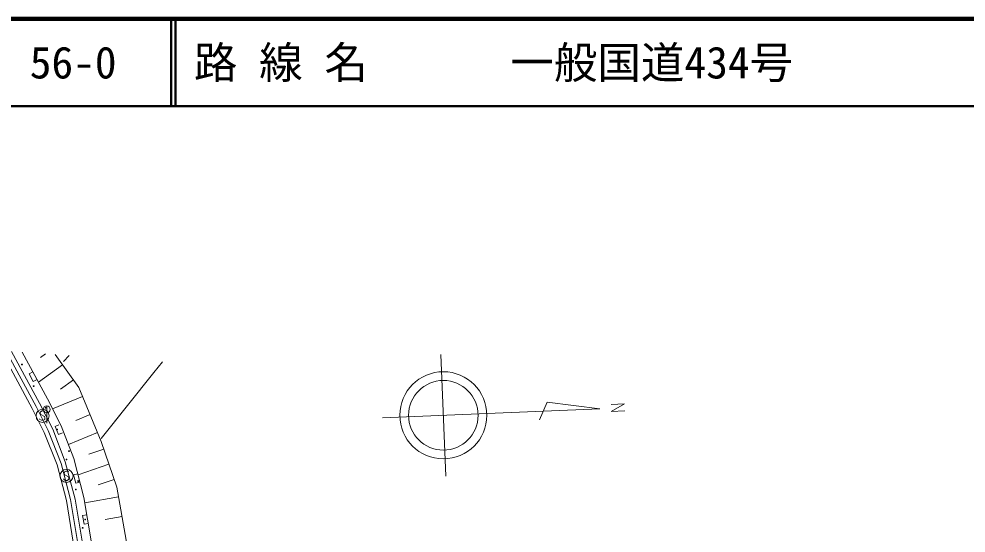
# Model space of a CAD drawing. Units: millimetres, scale not verified. Extents: x 40000 to 680000, y 20000 to 380000.
# Drawn here: x 160282 to 269083, y 320987 to 380000 of the extents above; entities that cross this region are included whole.
import ezdxf
from ezdxf.enums import TextEntityAlignment as Align

# ---------------------------------------------------------------- set-up
doc = ezdxf.new("R2010")
doc.units = ezdxf.units.MM
doc.header["$LTSCALE"] = 1000
for name, color, linetype, lineweight in [('M-BGD', 7, 'Continuous', 13), ('M-STR-HTXT', 7, 'Continuous', 13), ('M-TTL', 2, 'Continuous', 140), ('M-TTL-LINE', 7, 'Continuous', 50)]:
    doc.layers.add(name, color=color, linetype=linetype, lineweight=lineweight)
doc.layers.add('M-TTL-TXT', color=7, linetype='Continuous')
doc.styles.add('ＭＳ ゴシック', font='')
doc.styles.get('ＭＳ ゴシック').set_extended_font_data('MS Gothic')

msp = doc.modelspace()

# ---------------------------------------------------------------- linework, layer by layer
at = {"layer": 'M-BGD'}
for p, q in [((161803, 335297), (158230, 341913)), ((158821, 341872), (162247, 335527)), ((159430, 341830), (162654, 335906)), ((160658, 341746), (163580, 336377)), ((163346, 341561), (162756, 341135)), ((167168, 337695), (164429, 341487)), ((165410, 340698), (166055, 341376)), ((175765, 339414), (176786, 340639)), ((161880, 339501), (161441, 339262)), ((165281, 340308), (162524, 338317)), ((161441, 339262), (161919, 338383)), ((161919, 338383), (162358, 338622)), ((166539, 338566), (165049, 337490)), ((169746, 331833), (175765, 339414)), ((169727, 331500), (167168, 337695)), ((169746, 331833), (174296, 337533)), ((163580, 336377), (165136, 333280)), ((167594, 336663), (164152, 335240)), ((163178, 332540), (161803, 335297)), ((162247, 335527), (163635, 332744)), ((162654, 335906), (164156, 332922)), ((163478, 335581), (163478, 333581)), ((162698, 334020), (162638, 334110)), ((162758, 334920), (162728, 334740)), ((162728, 334740), (162788, 334590)), ((162938, 335010), (162758, 334920)), ((162788, 334590), (163208, 334350)), ((163058, 335010), (162938, 335010)), ((163178, 334980), (163058, 335010)), ((163238, 334920), (163178, 334980)), ((163208, 334350), (163268, 334200)), ((163268, 334200), (163238, 334020)), ((168448, 334598), (166801, 333917)), ((162878, 333930), (162698, 334020)), ((163088, 333930), (162878, 333930)), ((163238, 334020), (163088, 333930)), ((164883, 333421), (164425, 333219)), ((164425, 333219), (164828, 332304)), ((165136, 333280), (166588, 329549)), ((164657, 328803), (163178, 332540)), ((163635, 332744), (165133, 328959)), ((164156, 332922), (165583, 329177)), ((164828, 332304), (165286, 332506)), ((169301, 332533), (165964, 331154)), ((171517, 326260), (169727, 331500)), ((170026, 330627), (168319, 330044)), ((165727, 324729), (164657, 328803)), ((165133, 328959), (166216, 324834)), ((165583, 329177), (166722, 324895)), ((166588, 329549), (167751, 325072)), ((170622, 328880), (167077, 327669)), ((165507, 328018), (165477, 327838)), ((165477, 327838), (165537, 327688)), ((165687, 328108), (165507, 328018)), ((165537, 327688), (165957, 327448)), ((165807, 328108), (165687, 328108)), ((165927, 328078), (165807, 328108)), ((165987, 328018), (165927, 328078)), ((167044, 327795), (166560, 327669)), ((166560, 327669), (166812, 326701)), ((165447, 327118), (165387, 327208)), ((165627, 327028), (165447, 327118)), ((165837, 327028), (165627, 327028)), ((165987, 327118), (165837, 327028)), ((165957, 327448), (166017, 327298)), ((166017, 327298), (165987, 327118)), ((166812, 326701), (167296, 326827)), ((171219, 327133), (169380, 326505)), ((172733, 319517), (171517, 326260)), ((166521, 319947), (165727, 324729)), ((166216, 324834), (167018, 320005)), ((166722, 324895), (167542, 320068)), ((167751, 325072), (168594, 320104)), ((171720, 325136), (167859, 324440)), ((168089, 323081), (167596, 322997)), ((167596, 322997), (167763, 322011)), ((167763, 322011), (168256, 322095)), ((172125, 322888), (170183, 322538))]:
    msp.add_line(p, q, dxfattribs=at)
for centre, radius in [((160623, 340331), 50), ((161975, 337847), 50), ((162998, 334440), 750), ((163478, 335181), 400), ((163327, 335362), 50), ((164679, 332878), 50), ((166031, 330394), 50), ((165748, 329435), 50), ((165747, 327538), 750), ((167100, 326950), 50), ((166817, 325991), 50), ((167886, 322548), 50), ((167603, 321589), 50)]:
    msp.add_circle(centre, radius, dxfattribs=at)
at = {"layer": 'M-STR-HTXT'}
for p, q in [((209329, 327506), (208739, 341493)), ((209329, 327506), (208739, 341493)), ((227018, 335258), (202040, 334204)), ((227018, 335258), (202040, 334204)), ((220981, 336005), (220067, 333964)), ((220981, 336005), (220067, 333964)), ((227018, 335258), (220981, 336005)), ((227018, 335258), (220981, 336005)), ((228300, 335749), (229842, 335814)), ((228300, 335749), (229842, 335814)), ((229842, 335814), (228329, 334949)), ((229842, 335814), (228329, 334949)), ((228329, 334949), (229877, 335022)), ((228329, 334949), (229877, 335022))]:
    msp.add_line(p, q, dxfattribs=at)
for radius in [5000, 5000, 4000, 4000]:
    msp.add_circle((209034, 334500), radius, dxfattribs=at)
at = {"layer": 'M-TTL'}
msp.add_line((680000, 380000), (40000, 380000), dxfattribs=at)
at = {"layer": 'M-TTL-LINE'}
for p, q in [((177750, 380000), (177750, 370000)), ((178250, 380000), (178250, 370000)), ((40000, 370000), (680000, 370000))]:
    msp.add_line(p, q, dxfattribs=at)

# ---------------------------------------------------------------- texts
at = {"layer": 'M-TTL-TXT', "style": 'ＭＳ ゴシック'}
for s, p in [('56-0', (161521, 375000)), ('路 線 名', (180380, 375000)), ('一般国道434号', (216734, 375000))]:
    msp.add_text(s, height=3666, dxfattribs=at).set_placement(p, align=Align.MIDDLE_LEFT)

doc.saveas('drawing.dxf')
